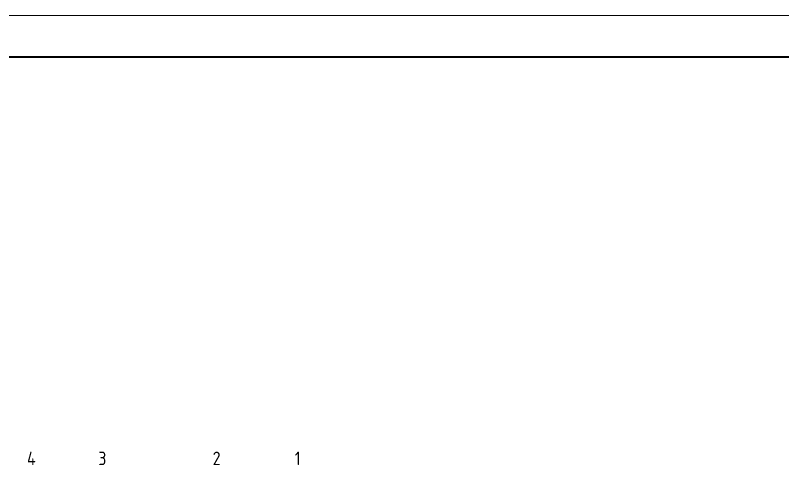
# Model space of a CAD drawing. Header units: millimetres. Extents: x -11969 to 47316, y 514 to 81306.
# Drawn here: x 6634 to 18551, y 74284 to 81306 of the extents above; entities that cross this region are included whole.
import ezdxf

# ---------------------------------------------------------------- set-up
doc = ezdxf.new("R2010")
doc.units = ezdxf.units.MM
doc.layers.add('SHI', color=7, linetype='Continuous', lineweight=40)
doc.layers.add('XI', color=2, linetype='Continuous', lineweight=20)
doc.styles.add('GB', font='gbenor.shx', dxfattribs={"bigfont": 'gbcbig.shx'})

msp = doc.modelspace()

# ---------------------------------------------------------------- linework, layer by layer
at = {"layer": 'SHI'}
msp.add_lwpolyline([(-10343.915, 43346.079), (42046.085, 43346.079), (42046.085, 80656.079), (-10343.915, 80656.079)], close=True, dxfattribs=at)
at = {"layer": 'XI'}
msp.add_lwpolyline([(-11968.915, 42696.079), (42696.085, 42696.079), (42696.085, 81306.079), (-11968.915, 81306.079)], close=True, dxfattribs=at)

# ---------------------------------------------------------------- texts
at = {"char_height": 210, "attachment_point": 7, "style": 'GB'}
for s, insert in [('4', (6815.275, 74322.53)), ('3', (7922.285, 74322.53)), ('2', (9698.346, 74322.53)), ('1', (10973.98, 74322.53))]:
    msp.add_mtext(s, dxfattribs=dict(at, insert=insert))

doc.saveas('drawing.dxf')
